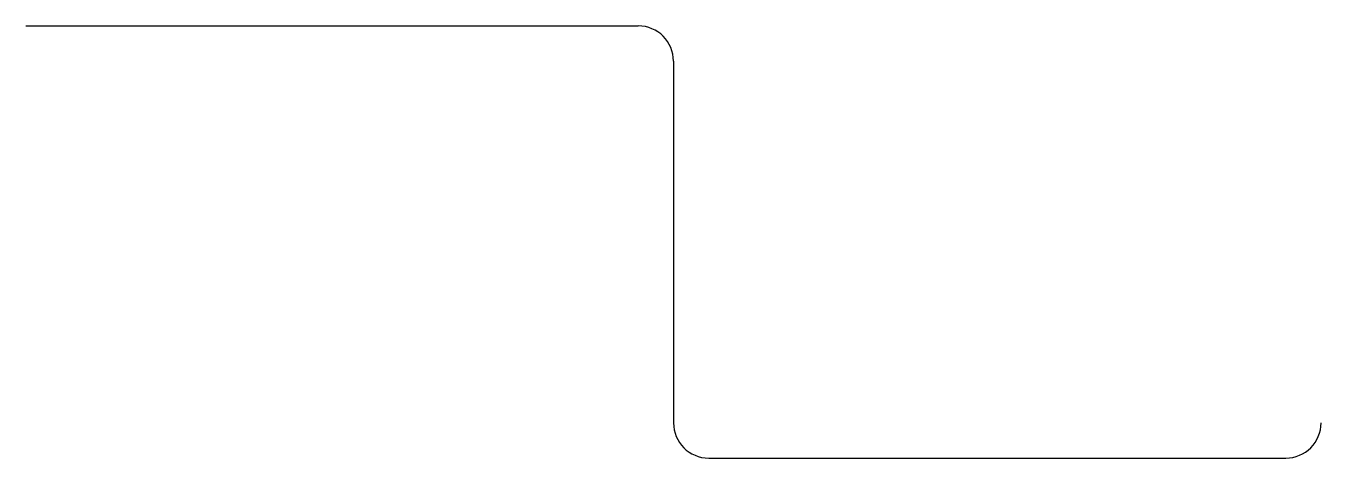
# Model space of a CAD drawing. Units: millimetres at full size, sheet at 1:100. Extents: x -15551 to 21184, y -9612 to 2633.
import ezdxf

# ---------------------------------------------------------------- set-up
doc = ezdxf.new("R2010")
doc.units = ezdxf.units.MM
doc.header["$LTSCALE"] = 100
doc.layers.add('0-0', color=7, linetype='Continuous')

msp = doc.modelspace()

# ---------------------------------------------------------------- linework, layer by layer
at = {"layer": '0-0'}
for p, q in [((-15551, 2632.7), (1816.3, 2632.7)), ((2816.3, 1632.7), (2816.3, -8612.2)), ((3816.3, -9612.2), (20183.7, -9612.2))]:
    msp.add_line(p, q, dxfattribs=at)
for centre, start, end in [((1816.3, 1632.7), 0, 90), ((3816.3, -8612.2), 180, 270), ((20183.7, -8612.2), 270, 0)]:
    msp.add_arc(centre, 1000, start, end, dxfattribs=at)

doc.saveas('drawing.dxf')
